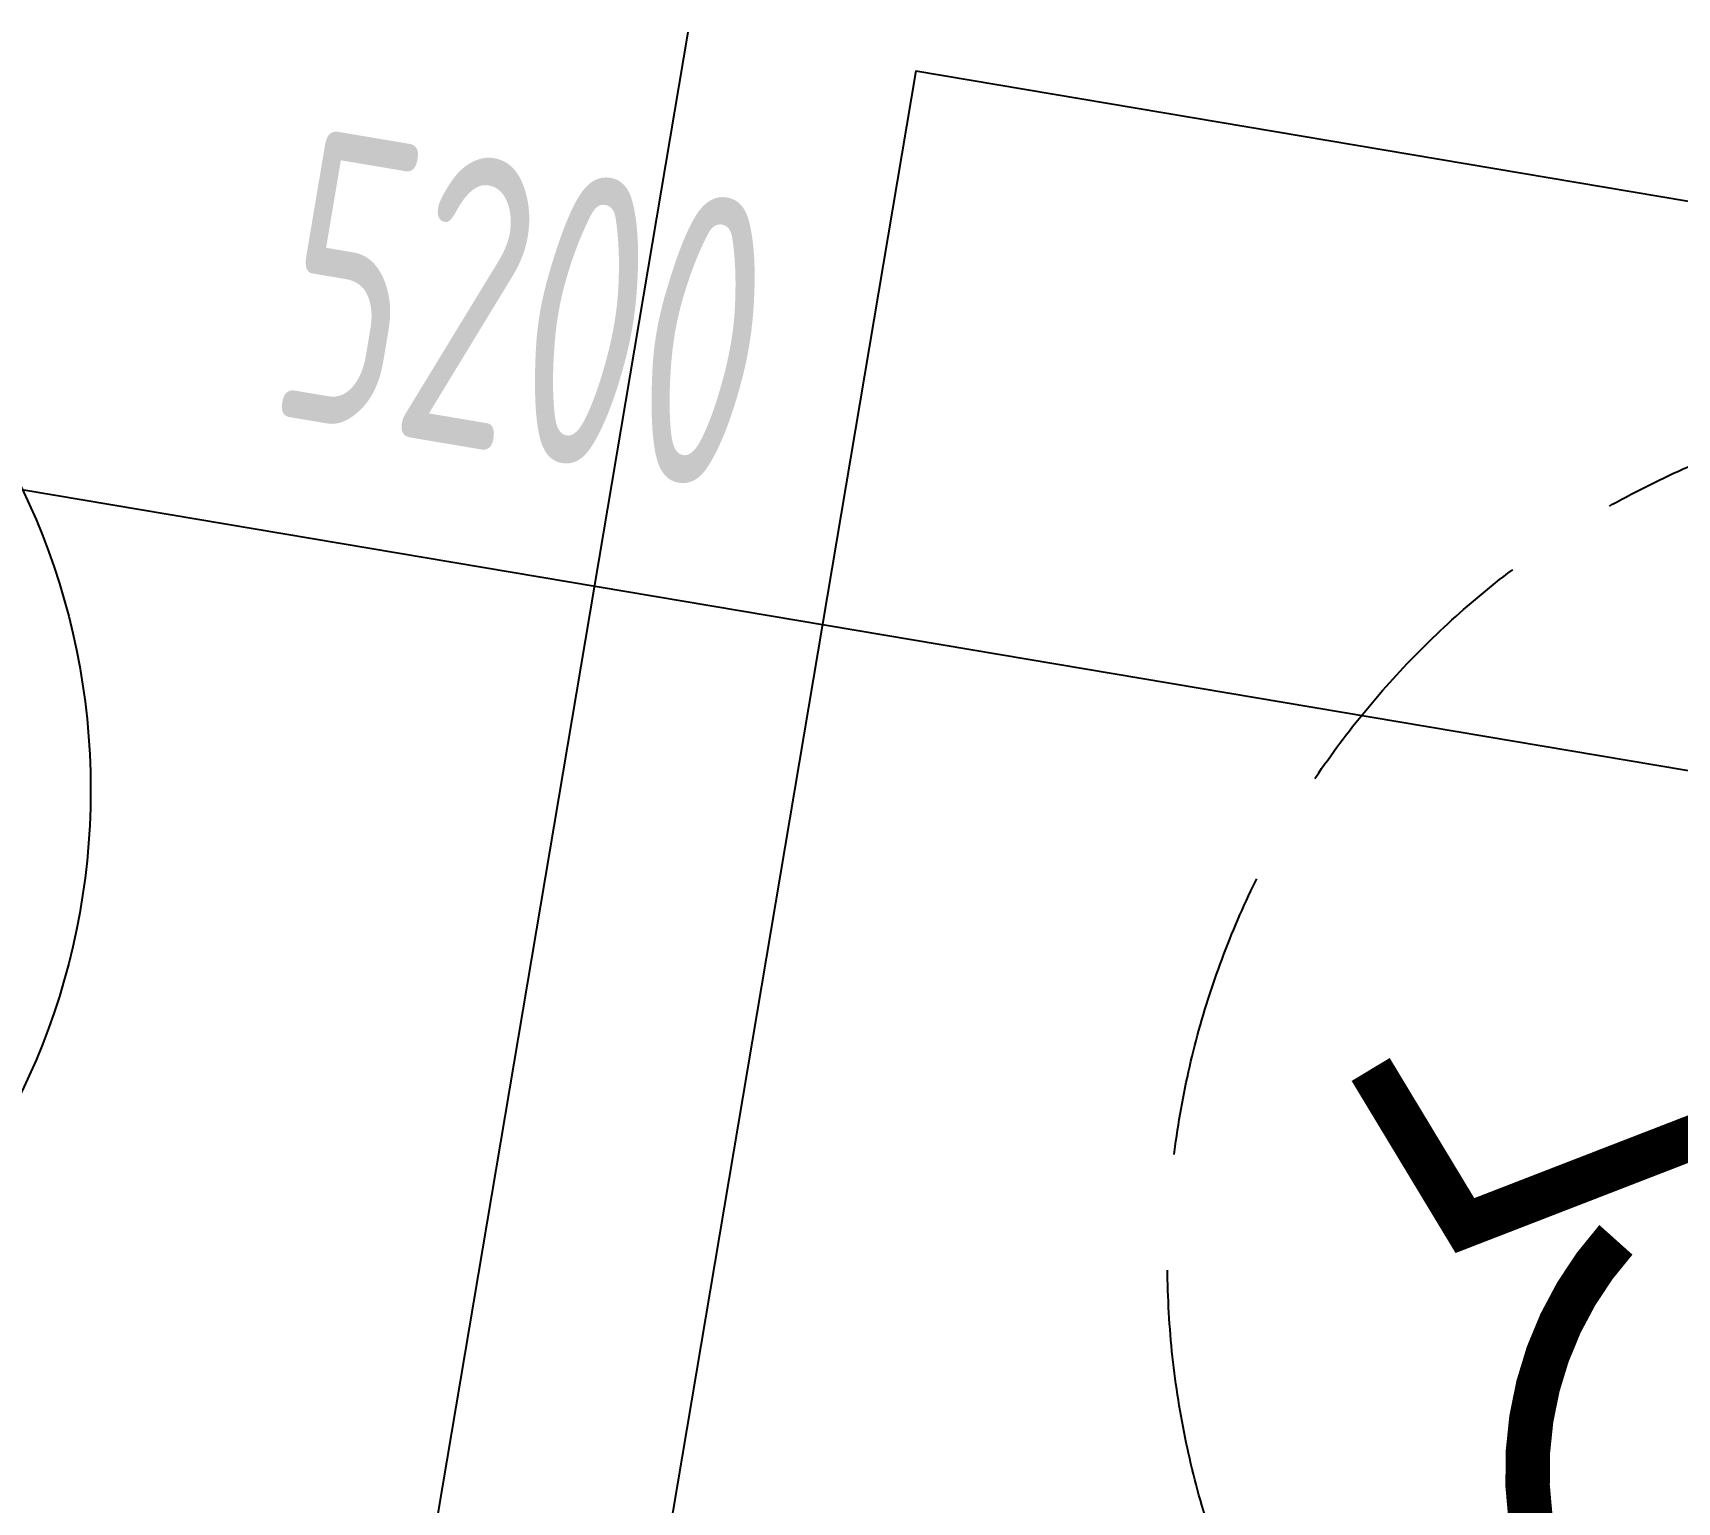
# Model space of a CAD drawing. Extents: x -936 to 12807311, y 101 to 1511157.
# Drawn here: x 12235592 to 12237013, y 1185277 to 1186546 of the extents above; entities that cross this region are included whole.
import ezdxf
from ezdxf.enums import TextEntityAlignment as Align

# ---------------------------------------------------------------- set-up
doc = ezdxf.new("R2010")
doc.units = 0
doc.header["$LTSCALE"] = 1000
doc.header["$MEASUREMENT"] = 0
doc.linetypes.add('PX-PLAN-F2-T2$0$DASH', pattern=[0.35, 0.25, -0.1])
for name, color, linetype in [('PX-PLAN-F2-T2$0$FUR家具', 8, 'Continuous'), ('PX-PLAN-F2-T2$0$PUB_DIM', 3, 'Continuous'), ('PX-PLAN-F2-T2$0$WALL', 9, 'Continuous'), ('TX-GRID-T2$0$A-SYMB', 4, 'Continuous')]:
    doc.layers.add(name, color=color, linetype=linetype)
doc.styles.add('PX-PLAN-F2-T2$0$XD2008_T3', font='xd-hzs.shx', dxfattribs={"width": 0.7, "bigfont": 'xd-hztxt.shx'})
doc.styles.add('TX-GRID-T2$0$X-01-GRID-01$0$1600-CD-B1-09-Grid$0$XD2008', font='xd-hzs.shx', dxfattribs={"width": 0.7, "bigfont": 'xd-hztxt.shx'})
doc.dimstyles.new('PX-PLAN-F2-T2$0$_TCH_ARCH&&100', dxfattribs={"dimtxt": 250, "dimasz": 100, "dimexe": 250, "dimexo": 300, "dimgap": 100, "dimtad": 1, "dimdec": 0, "dimzin": 0, "dimdsep": 46, "dimtxsty": 'PX-PLAN-F2-T2$0$XD2008_T3', "dimblk": 'PX-PLAN-F2-T2$0$_ArchTick', "dimcen": 0.09, "dimclrd": 1, "dimclrt": 4, "dimazin": 2, "dimtfac": 1, "dimtdec": 0, "dimtix": 1, "dimtmove": 2, "dimatfit": 3, "dimfxl": 0, "dimtolj": 1, "dimtzin": 0, "dimarcsym": 0})

# ---------------------------------------------------------------- blocks, each defined once
blk = doc.blocks.new('PX-PLAN-F2-T2$0$X-01-10-02$0$A-06-WALL(办公）$0$dgh')
at = {"ltscale": 2, "const_width": 38.4}
blk.add_lwpolyline([(80.47, 318.92, 1), (118.76, 316.04, 1)], format="xyb", close=True, dxfattribs=at)
at = {"ltscale": 2, "const_width": 19.2}
for points in [[(72.86, 310.72), (74.28, 104.88), (225.32, 93.54), (292.44, -46.41), (368.29, -25.13)], [(76.09, 154.15), (192.21, 145.43)]]:
    blk.add_lwpolyline(points, dxfattribs=at)
blk.add_lwpolyline([(39.5, 138.32, 1.894256), (240.69, -6.25)], format="xyb", dxfattribs=at)
blk = doc.blocks.new('PX-PLAN-F2-T2$0$_ArchTick')
at = {"color": 0, "linetype": 'ByBlock', "const_width": 0.4}
blk.add_lwpolyline([(-0.5, -0.5), (0.5, 0.5)], dxfattribs=at)
blk = doc.blocks.new('*D852')
at = {"layer": 'Defpoints', "color": 0, "transparency": 16777216}
for p in [(12233485.2, 1186930.1), (12238612.3, 1186065.1), (12238542.7, 1185652.5)]:
    blk.add_point(p, dxfattribs=at)
at = {"layer": 'PX-PLAN-F2-T2$0$PUB_DIM', "color": 0, "lineweight": -2, "transparency": 16777216}
for p, q in [((12233435.3, 1186634.3), (12233374, 1186271)), ((12238562.4, 1185769.3), (12238501.1, 1185406))]:
    blk.add_line(p, q, dxfattribs=at)
at = {"layer": 'PX-PLAN-F2-T2$0$PUB_DIM', "color": 1, "lineweight": -2, "transparency": 16777216}
blk.add_line((12233415.6, 1186517.5), (12238542.7, 1185652.5), dxfattribs=at)
at = {"layer": 'PX-PLAN-F2-T2$0$PUB_DIM', "color": 1, "lineweight": -2, "transparency": 16777216, "xscale": 100, "yscale": 100, "zscale": 100}
for p, rotation in [((12233415.6, 1186517.5), 170.4237892473238), ((12238542.7, 1185652.5), 350.4237892473238)]:
    blk.add_blockref('PX-PLAN-F2-T2$0$_ArchTick', p, dxfattribs=dict(at, rotation=rotation))
at = {"layer": 'PX-PLAN-F2-T2$0$PUB_DIM', "color": 4, "transparency": 16777216, "insert": (12236016.6, 1186306.9), "char_height": 250, "attachment_point": 5, "rotation": 350.4238, "style": 'PX-PLAN-F2-T2$0$XD2008_T3'}
blk.add_mtext('\\A1;5200', dxfattribs=at)
blk = doc.blocks.new('TX-GRID-T2$0$X-01-GRID-01$0$1600-CD-B1-09-Grid$0$ECADI-TAG-GRID')
at = {"color": 13}
blk.add_circle((0, 0), 6, dxfattribs=at)
at = {"style": 'TX-GRID-T2$0$X-01-GRID-01$0$1600-CD-B1-09-Grid$0$XD2008', "width": 0.4}
blk.add_attdef('GRID', text='', height=6.25, dxfattribs=at).set_placement((0, 0), align=Align.MIDDLE)
blk = doc.blocks.new('TX-GRID-T2')
at = {"layer": 'TX-GRID-T2$0$A-SYMB', "xscale": 99.99999999999996, "yscale": 99.99999999999996, "zscale": 99.99999999999996, "rotation": 315}
blk.add_blockref('TX-GRID-T2$0$X-01-GRID-01$0$1600-CD-B1-09-Grid$0$ECADI-TAG-GRID', (12235041.9, 1185892.3), dxfattribs=at)
blk = doc.blocks.new('PX-PLAN-F2-T2')
at = {"layer": 'PX-PLAN-F2-T2$0$FUR家具', "linetype": 'PX-PLAN-F2-T2$0$DASH', "extrusion": (4.18057e-08, -5.85942e-07, 1)}
blk.add_circle((12237322.259, 1185483.931, -5.171), 750, dxfattribs=at)
at = {"layer": 'PX-PLAN-F2-T2$0$WALL'}
for p, q in [((12236157.734, 1186546.891), (12235758.46, 1184180.309)), ((12236354.947, 1186513.618), (12235988.945, 1184344.249)), ((12236354.947, 1186513.618), (12237045.69, 1186397.081))]:
    blk.add_line(p, q, dxfattribs=at)
at = {"layer": 'PX-PLAN-F2-T2$0$FUR家具', "color": 8, "xscale": -2.000000001637344, "yscale": 2.000000001637344, "zscale": 2.000000001637345, "rotation": 316.7945076970051}
blk.add_blockref('PX-PLAN-F2-T2$0$X-01-10-02$0$A-06-WALL(办公）$0$dgh', (12237319.08, 1185183.088, 0), dxfattribs=at)
at = {"layer": 'PX-PLAN-F2-T2$0$PUB_DIM'}
dim = blk.add_linear_dim(base=(12238542.683, 1185652.5), p1=(12233485.204, 1186930.121), p2=(12238612.298, 1186065.128), angle=350.423789, dimstyle='PX-PLAN-F2-T2$0$_TCH_ARCH&&100', override={"dimgap": 0}, dxfattribs=at)
dim.commit()
dim.dimension.update_dxf_attribs({"geometry": '*D852', "text_midpoint": (12236016.567, 1186306.861), "dimtype": 161, "text_rotation": 350.423789})

msp = doc.modelspace()

# ---------------------------------------------------------------- block references
for name in ['PX-PLAN-F2-T2', 'TX-GRID-T2']:
    msp.add_blockref(name, (0, 0))

doc.saveas('drawing.dxf')
